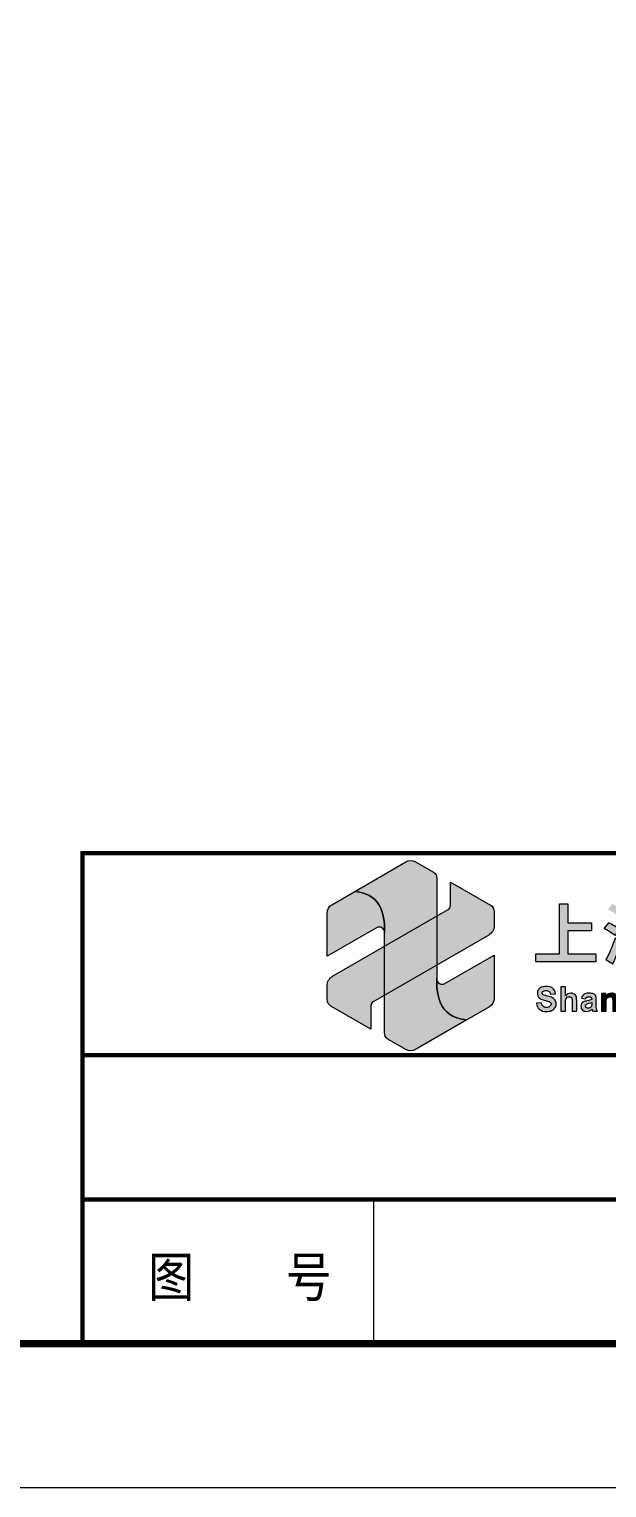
# Model space of a CAD drawing. Extents: x 148 to 221443, y -36682 to 6758.
# Drawn here: x 188160 to 188961, y -12511 to -10488 of the extents above; entities that cross this region are included whole.
import ezdxf
from ezdxf.enums import TextEntityAlignment as Align

# ---------------------------------------------------------------- set-up
doc = ezdxf.new("R2010")
doc.units = 0
doc.header["$LTSCALE"] = 10
doc.header["$MEASUREMENT"] = 0
doc.layers.add('2（细实线）', color=3, linetype='Continuous', lineweight=20)
doc.layers.add('图框层', color=7, linetype='Continuous', lineweight=15)
doc.layers.add('图层 1', color=7, linetype='Continuous')
doc.styles.add('tkhz2', font='')
doc.styles.get('tkhz2').set_extended_font_data('SimSun')

# ---------------------------------------------------------------- blocks, each defined once
blk = doc.blocks.new('block 3')
at = {"layer": '图层 1', "true_color": 0x0f208a}
h = blk.add_hatch(color=166, dxfattribs=at)
edge = h.paths.add_edge_path()
edge.add_spline(control_points=[(73.49, -141.42), (73.49, -141.42), (69.75, -143.58), (69.75, -143.58), (71.9, -143.78), (71.94, -145.62), (71.94, -146.58), (71.94, -146.58), (71.94, -153.86), (71.94, -153.86), (71.94, -154.12), (71.96, -154.23), (72.17, -154.35), (72.17, -154.35), (73.49, -155.11), (73.49, -155.11), (73.71, -155.23), (73.97, -155.23), (74.19, -155.11), (74.19, -155.11), (77.93, -152.94), (77.93, -152.94), (75.78, -152.75), (75.74, -150.91), (75.74, -149.94), (75.74, -149.94), (75.74, -142.66), (75.74, -142.66), (75.74, -142.41), (75.72, -142.29), (75.51, -142.17), (75.51, -142.17), (74.19, -141.42), (74.19, -141.42), (73.97, -141.29), (73.71, -141.29), (73.49, -141.42)], knot_values=[0, 0, 0, 0, 1, 1, 1, 2, 2, 2, 3, 3, 3, 4, 4, 4, 5, 5, 5, 6, 6, 6, 7, 7, 7, 8, 8, 8, 9, 9, 9, 10, 10, 10, 11, 11, 11, 12, 12, 12, 12], degree=3, periodic=0)
at = {"layer": '图层 1', "true_color": 0x4cab26}
h = blk.add_hatch(color=74, dxfattribs=at)
edge = h.paths.add_edge_path()
edge.add_spline(control_points=[(79.94, -146.06), (79.94, -146.06), (79.94, -145.06), (79.94, -145.06), (79.94, -144.85), (79.84, -144.67), (79.66, -144.57), (79.66, -144.57), (76.75, -142.89), (76.75, -142.89), (76.75, -142.89), (76.74, -144.61), (76.74, -144.61), (76.74, -144.73), (76.68, -144.83), (76.58, -144.89), (76.58, -144.89), (68.14, -149.76), (68.14, -149.76), (67.89, -149.91), (67.74, -150.16), (67.74, -150.46), (67.74, -150.46), (67.74, -151.46), (67.74, -151.46), (67.74, -151.67), (67.84, -151.84), (68.02, -151.95), (68.02, -151.95), (70.93, -153.63), (70.93, -153.63), (70.93, -153.63), (70.94, -151.91), (70.94, -151.91), (70.94, -151.79), (71, -151.69), (71.1, -151.63), (71.1, -151.63), (79.54, -146.76), (79.54, -146.76), (79.79, -146.61), (79.94, -146.35), (79.94, -146.06)], knot_values=[0, 0, 0, 0, 1, 1, 1, 2, 2, 2, 3, 3, 3, 4, 4, 4, 5, 5, 5, 6, 6, 6, 7, 7, 7, 8, 8, 8, 9, 9, 9, 10, 10, 10, 11, 11, 11, 12, 12, 12, 13, 13, 13, 14, 14, 14, 14], degree=3, periodic=0)
at = {"layer": '图层 1', "lineweight": 0}
for points, knots in [([(73.49, -141.42), (73.49, -141.42), (69.75, -143.58), (69.75, -143.58), (71.9, -143.78), (71.94, -145.62), (71.94, -146.58), (71.94, -146.58), (71.94, -153.86), (71.94, -153.86), (71.94, -154.12), (71.96, -154.23), (72.17, -154.35), (72.17, -154.35), (73.49, -155.11), (73.49, -155.11), (73.71, -155.23), (73.97, -155.23), (74.19, -155.11), (74.19, -155.11), (77.93, -152.94), (77.93, -152.94), (75.78, -152.75), (75.74, -150.91), (75.74, -149.94), (75.74, -149.94), (75.74, -142.66), (75.74, -142.66), (75.74, -142.41), (75.72, -142.29), (75.51, -142.17), (75.51, -142.17), (74.19, -141.42), (74.19, -141.42), (73.97, -141.29), (73.71, -141.29), (73.49, -141.42)], [0, 0, 0, 0, 1, 1, 1, 2, 2, 2, 3, 3, 3, 4, 4, 4, 5, 5, 5, 6, 6, 6, 7, 7, 7, 8, 8, 8, 9, 9, 9, 10, 10, 10, 11, 11, 11, 12, 12, 12, 12]), ([(79.94, -146.06), (79.94, -146.06), (79.94, -145.06), (79.94, -145.06), (79.94, -144.85), (79.84, -144.67), (79.66, -144.57), (79.66, -144.57), (76.75, -142.89), (76.75, -142.89), (76.75, -142.89), (76.74, -144.61), (76.74, -144.61), (76.74, -144.73), (76.68, -144.83), (76.58, -144.89), (76.58, -144.89), (68.14, -149.76), (68.14, -149.76), (67.89, -149.91), (67.74, -150.16), (67.74, -150.46), (67.74, -150.46), (67.74, -151.46), (67.74, -151.46), (67.74, -151.67), (67.84, -151.84), (68.02, -151.95), (68.02, -151.95), (70.93, -153.63), (70.93, -153.63), (70.93, -153.63), (70.94, -151.91), (70.94, -151.91), (70.94, -151.79), (71, -151.69), (71.1, -151.63), (71.1, -151.63), (79.54, -146.76), (79.54, -146.76), (79.79, -146.61), (79.94, -146.35), (79.94, -146.06)], [0, 0, 0, 0, 1, 1, 1, 2, 2, 2, 3, 3, 3, 4, 4, 4, 5, 5, 5, 6, 6, 6, 7, 7, 7, 8, 8, 8, 9, 9, 9, 10, 10, 10, 11, 11, 11, 12, 12, 12, 13, 13, 13, 14, 14, 14, 14]), ([(69.75, -143.58), (69.75, -143.58), (68.09, -144.54), (68.09, -144.54), (67.87, -144.67), (67.74, -144.89), (67.74, -145.14), (67.74, -145.14), (67.74, -148.31), (67.74, -148.31), (67.74, -148.31), (71.34, -146.23), (71.34, -146.23), (71.61, -146.08), (71.94, -146.27), (71.94, -146.58), (71.94, -145.62), (71.9, -143.78), (69.75, -143.58)], [0, 0, 0, 0, 1, 1, 1, 2, 2, 2, 3, 3, 3, 4, 4, 4, 5, 5, 5, 6, 6, 6, 6]), ([(77.93, -152.94), (77.93, -152.94), (79.59, -151.99), (79.59, -151.99), (79.81, -151.86), (79.94, -151.64), (79.94, -151.38), (79.94, -151.38), (79.94, -148.22), (79.94, -148.22), (79.94, -148.22), (76.34, -150.29), (76.34, -150.29), (76.07, -150.45), (75.74, -150.25), (75.74, -149.94), (75.74, -150.91), (75.78, -152.75), (77.93, -152.94)], [0, 0, 0, 0, 1, 1, 1, 2, 2, 2, 3, 3, 3, 4, 4, 4, 5, 5, 5, 6, 6, 6, 6])]:
    blk.add_open_spline(points, degree=3, knots=knots, dxfattribs=at)
blk = doc.blocks.new('block 5')
at = {"layer": '图层 1', "true_color": 0x0f208a}
h = blk.add_hatch(color=166, dxfattribs=at)
h.dxf.hatch_style = 2
h.paths.add_polyline_path([(87.35, -148.12), (87.35, -148.71), (82.97, -148.71), (82.97, -148.12), (84.7, -148.12), (84.7, -144.47), (85.32, -144.47), (85.32, -145.86), (87.04, -145.86), (87.04, -146.45), (85.32, -146.45), (85.32, -148.12)])
h = blk.add_hatch(color=166, dxfattribs=at)
h.dxf.hatch_style = 2
edge = h.paths.add_edge_path()
edge.add_spline(control_points=[(88.76, -146.79), (88.59, -146.62), (88.24, -146.4), (87.97, -146.26), (87.97, -146.26), (88.28, -145.86), (88.28, -145.86), (88.55, -145.98), (88.91, -146.2), (89.09, -146.35), (89.09, -146.35), (88.76, -146.79), (88.76, -146.79)], knot_values=[0, 0, 0, 0, 1, 1, 1, 2, 2, 2, 3, 3, 3, 4, 4, 4, 4], degree=3, periodic=0)
edge = h.paths.add_edge_path()
edge.add_spline(control_points=[(88.1, -148.55), (88.3, -148.18), (88.56, -147.56), (88.77, -146.99), (88.77, -146.99), (89.21, -147.31), (89.21, -147.31), (89.03, -147.83), (88.81, -148.39), (88.6, -148.87), (88.6, -148.87), (88.1, -148.55), (88.1, -148.55)], knot_values=[0, 0, 0, 0, 1, 1, 1, 2, 2, 2, 3, 3, 3, 4, 4, 4, 4], degree=3, periodic=0)
edge = h.paths.add_edge_path()
edge.add_spline(control_points=[(89.08, -145.43), (88.9, -145.26), (88.52, -145.03), (88.24, -144.88), (88.24, -144.88), (88.56, -144.49), (88.56, -144.49), (88.84, -144.62), (89.23, -144.84), (89.42, -144.99), (89.42, -144.99), (89.08, -145.43), (89.08, -145.43)], knot_values=[0, 0, 0, 0, 1, 1, 1, 2, 2, 2, 3, 3, 3, 4, 4, 4, 4], degree=3, periodic=0)
edge = h.paths.add_edge_path()
edge.add_spline(control_points=[(92.12, -147.21), (92.1, -147.41), (92.09, -147.58), (92.07, -147.73), (92.07, -147.73), (92.37, -147.73), (92.37, -147.73), (92.37, -147.73), (92.37, -148.22), (92.37, -148.22), (92.37, -148.22), (92.01, -148.22), (92.01, -148.22), (91.97, -148.45), (91.92, -148.58), (91.87, -148.67), (91.75, -148.82), (91.63, -148.86), (91.47, -148.88), (91.33, -148.91), (91.09, -148.91), (90.87, -148.89), (90.86, -148.76), (90.8, -148.56), (90.72, -148.42), (90.93, -148.44), (91.12, -148.44), (91.22, -148.44), (91.3, -148.44), (91.34, -148.43), (91.39, -148.37), (91.41, -148.34), (91.44, -148.29), (91.46, -148.22), (91.46, -148.22), (89.45, -148.22), (89.45, -148.22), (89.51, -147.94), (89.57, -147.59), (89.62, -147.21), (89.62, -147.21), (89.19, -147.21), (89.19, -147.21), (89.19, -147.21), (89.19, -146.69), (89.19, -146.69), (89.19, -146.69), (89.69, -146.69), (89.69, -146.69), (89.72, -146.43), (89.75, -146.16), (89.77, -145.92), (89.72, -146), (89.65, -146.09), (89.6, -146.16), (89.48, -146.08), (89.24, -145.92), (89.1, -145.85), (89.43, -145.5), (89.71, -144.95), (89.88, -144.41), (89.88, -144.41), (90.43, -144.55), (90.43, -144.55), (90.4, -144.67), (90.35, -144.79), (90.3, -144.9), (90.3, -144.9), (92.36, -144.9), (92.36, -144.9), (92.36, -144.9), (92.36, -145.42), (92.36, -145.42), (92.36, -145.42), (90.07, -145.42), (90.07, -145.42), (90.01, -145.53), (89.95, -145.64), (89.89, -145.74), (89.89, -145.74), (92.19, -145.74), (92.19, -145.74), (92.19, -145.74), (92.19, -145.91), (92.18, -145.98), (92.17, -146.24), (92.16, -146.47), (92.15, -146.69), (92.15, -146.69), (92.49, -146.69), (92.49, -146.69), (92.49, -146.69), (92.49, -147.21), (92.49, -147.21), (92.49, -147.21), (92.12, -147.21), (92.12, -147.21)], knot_values=[0, 0, 0, 0, 1, 1, 1, 2, 2, 2, 3, 3, 3, 4, 4, 4, 5, 5, 5, 6, 6, 6, 7, 7, 7, 8, 8, 8, 9, 9, 9, 10, 10, 10, 11, 11, 11, 12, 12, 12, 13, 13, 13, 14, 14, 14, 15, 15, 15, 16, 16, 16, 17, 17, 17, 18, 18, 18, 19, 19, 19, 20, 20, 20, 21, 21, 21, 22, 22, 22, 23, 23, 23, 24, 24, 24, 25, 25, 25, 26, 26, 26, 27, 27, 27, 28, 28, 28, 29, 29, 29, 30, 30, 30, 31, 31, 31, 32, 32, 32, 32], degree=3, periodic=0)
edge = h.paths.add_edge_path()
edge.add_spline(control_points=[(90.15, -147.21), (90.13, -147.39), (90.1, -147.56), (90.08, -147.73), (90.08, -147.73), (90.81, -147.73), (90.81, -147.73), (90.7, -147.59), (90.53, -147.44), (90.39, -147.33), (90.39, -147.33), (90.58, -147.21), (90.58, -147.21), (90.58, -147.21), (90.15, -147.21), (90.15, -147.21)], knot_values=[0, 0, 0, 0, 1, 1, 1, 2, 2, 2, 3, 3, 3, 4, 4, 4, 5, 5, 5, 5], degree=3, periodic=0)
edge = h.paths.add_edge_path()
edge.add_spline(control_points=[(90.28, -146.23), (90.26, -146.38), (90.24, -146.53), (90.22, -146.69), (90.22, -146.69), (90.88, -146.69), (90.88, -146.69), (90.78, -146.57), (90.64, -146.44), (90.52, -146.33), (90.52, -146.33), (90.69, -146.23), (90.69, -146.23), (90.69, -146.23), (90.28, -146.23), (90.28, -146.23)], knot_values=[0, 0, 0, 0, 1, 1, 1, 2, 2, 2, 3, 3, 3, 4, 4, 4, 5, 5, 5, 5], degree=3, periodic=0)
edge = h.paths.add_edge_path()
edge.add_spline(control_points=[(91.54, -147.73), (91.56, -147.58), (91.57, -147.42), (91.59, -147.21), (91.59, -147.21), (90.81, -147.21), (90.81, -147.21), (90.97, -147.34), (91.14, -147.5), (91.24, -147.62), (91.24, -147.62), (91.08, -147.73), (91.08, -147.73), (91.08, -147.73), (91.54, -147.73), (91.54, -147.73)], knot_values=[0, 0, 0, 0, 1, 1, 1, 2, 2, 2, 3, 3, 3, 4, 4, 4, 5, 5, 5, 5], degree=3, periodic=0)
edge = h.paths.add_edge_path()
edge.add_spline(control_points=[(90.92, -146.23), (91.06, -146.35), (91.21, -146.49), (91.29, -146.6), (91.29, -146.6), (91.15, -146.69), (91.15, -146.69), (91.15, -146.69), (91.62, -146.69), (91.62, -146.69), (91.62, -146.54), (91.63, -146.39), (91.64, -146.23), (91.64, -146.23), (90.92, -146.23), (90.92, -146.23)], knot_values=[0, 0, 0, 0, 1, 1, 1, 2, 2, 2, 3, 3, 3, 4, 4, 4, 5, 5, 5, 5], degree=3, periodic=0)
at = {"layer": '图层 1', "lineweight": 0}
blk.add_lwpolyline([(87.35, -148.12), (87.35, -148.71), (82.97, -148.71), (82.97, -148.12), (84.7, -148.12), (84.7, -144.47), (85.32, -144.47), (85.32, -145.86), (87.04, -145.86), (87.04, -146.45), (85.32, -146.45), (85.32, -148.12), (87.35, -148.12)], dxfattribs=at)
for points in [[(88.76, -146.79), (88.59, -146.62), (88.24, -146.4), (87.97, -146.26), (87.97, -146.26), (88.28, -145.86), (88.28, -145.86), (88.55, -145.98), (88.91, -146.2), (89.09, -146.35), (89.09, -146.35), (88.76, -146.79), (88.76, -146.79)], [(88.1, -148.55), (88.3, -148.18), (88.56, -147.56), (88.77, -146.99), (88.77, -146.99), (89.21, -147.31), (89.21, -147.31), (89.03, -147.83), (88.81, -148.39), (88.6, -148.87), (88.6, -148.87), (88.1, -148.55), (88.1, -148.55)]]:
    blk.add_open_spline(points, degree=3, knots=[0, 0, 0, 0, 1, 1, 1, 2, 2, 2, 3, 3, 3, 4, 4, 4, 4], dxfattribs=at)
blk = doc.blocks.new('block 6')
at = {"layer": '图层 1', "true_color": 0x0f208a}
h = blk.add_hatch(color=166, dxfattribs=at)
h.dxf.hatch_style = 2
edge = h.paths.add_edge_path()
edge.add_spline(control_points=[(83.02, -151.73), (83.02, -151.73), (83.37, -151.7), (83.37, -151.7), (83.39, -151.82), (83.43, -151.9), (83.5, -151.95), (83.56, -152.01), (83.65, -152.04), (83.75, -152.04), (83.87, -152.04), (83.95, -152.01), (84.01, -151.96), (84.07, -151.92), (84.1, -151.86), (84.1, -151.79), (84.1, -151.75), (84.09, -151.72), (84.06, -151.69), (84.04, -151.66), (84, -151.63), (83.94, -151.61), (83.89, -151.6), (83.8, -151.57), (83.65, -151.53), (83.46, -151.49), (83.33, -151.43), (83.25, -151.36), (83.14, -151.26), (83.09, -151.14), (83.09, -151), (83.09, -150.91), (83.11, -150.83), (83.16, -150.75), (83.21, -150.67), (83.29, -150.62), (83.38, -150.57), (83.48, -150.53), (83.59, -150.51), (83.73, -150.51), (83.95, -150.51), (84.12, -150.56), (84.23, -150.66), (84.34, -150.76), (84.4, -150.88), (84.41, -151.05), (84.41, -151.05), (84.05, -151.06), (84.05, -151.06), (84.03, -150.97), (84, -150.91), (83.95, -150.87), (83.9, -150.83), (83.83, -150.81), (83.73, -150.81), (83.62, -150.81), (83.54, -150.83), (83.48, -150.87), (83.45, -150.9), (83.43, -150.94), (83.43, -150.98), (83.43, -151.02), (83.44, -151.06), (83.48, -151.09), (83.52, -151.13), (83.63, -151.16), (83.81, -151.21), (83.98, -151.25), (84.11, -151.29), (84.19, -151.33), (84.27, -151.38), (84.34, -151.44), (84.39, -151.51), (84.43, -151.59), (84.46, -151.68), (84.46, -151.79), (84.46, -151.89), (84.43, -151.99), (84.37, -152.08), (84.32, -152.16), (84.24, -152.23), (84.13, -152.27), (84.03, -152.32), (83.9, -152.34), (83.75, -152.34), (83.53, -152.34), (83.36, -152.29), (83.24, -152.18), (83.12, -152.08), (83.05, -151.93), (83.02, -151.73)], knot_values=[0, 0, 0, 0, 1, 1, 1, 2, 2, 2, 3, 3, 3, 4, 4, 4, 5, 5, 5, 6, 6, 6, 7, 7, 7, 8, 8, 8, 9, 9, 9, 10, 10, 10, 11, 11, 11, 12, 12, 12, 13, 13, 13, 14, 14, 14, 15, 15, 15, 16, 16, 16, 17, 17, 17, 18, 18, 18, 19, 19, 19, 20, 20, 20, 21, 21, 21, 22, 22, 22, 23, 23, 23, 24, 24, 24, 25, 25, 25, 26, 26, 26, 27, 27, 27, 28, 28, 28, 29, 29, 29, 30, 30, 30, 30], degree=3, periodic=0)
h = blk.add_hatch(color=166, dxfattribs=at)
h.dxf.hatch_style = 2
edge = h.paths.add_edge_path()
edge.add_spline(control_points=[(85.14, -150.54), (85.14, -150.54), (85.14, -151.19), (85.14, -151.19), (85.25, -151.06), (85.38, -151), (85.53, -151), (85.61, -151), (85.68, -151.01), (85.74, -151.04), (85.8, -151.07), (85.85, -151.11), (85.88, -151.15), (85.91, -151.2), (85.93, -151.25), (85.95, -151.3), (85.96, -151.36), (85.96, -151.44), (85.96, -151.56), (85.96, -151.56), (85.96, -152.31), (85.96, -152.31), (85.96, -152.31), (85.63, -152.31), (85.63, -152.31), (85.63, -152.31), (85.63, -151.63), (85.63, -151.63), (85.63, -151.5), (85.62, -151.41), (85.61, -151.38), (85.59, -151.34), (85.57, -151.31), (85.54, -151.29), (85.51, -151.27), (85.47, -151.26), (85.42, -151.26), (85.36, -151.26), (85.31, -151.27), (85.27, -151.3), (85.22, -151.33), (85.19, -151.37), (85.17, -151.42), (85.15, -151.48), (85.14, -151.56), (85.14, -151.67), (85.14, -151.67), (85.14, -152.31), (85.14, -152.31), (85.14, -152.31), (84.8, -152.31), (84.8, -152.31), (84.8, -152.31), (84.8, -150.54), (84.8, -150.54), (84.8, -150.54), (85.14, -150.54), (85.14, -150.54)], knot_values=[0, 0, 0, 0, 1, 1, 1, 2, 2, 2, 3, 3, 3, 4, 4, 4, 5, 5, 5, 6, 6, 6, 7, 7, 7, 8, 8, 8, 9, 9, 9, 10, 10, 10, 11, 11, 11, 12, 12, 12, 13, 13, 13, 14, 14, 14, 15, 15, 15, 16, 16, 16, 17, 17, 17, 18, 18, 18, 19, 19, 19, 19], degree=3, periodic=0)
h = blk.add_hatch(color=166, dxfattribs=at)
h.dxf.hatch_style = 2
edge = h.paths.add_edge_path()
edge.add_spline(control_points=[(86.61, -151.42), (86.61, -151.42), (86.3, -151.36), (86.3, -151.36), (86.34, -151.24), (86.4, -151.15), (86.48, -151.09), (86.56, -151.03), (86.69, -151), (86.85, -151), (87.01, -151), (87.12, -151.02), (87.19, -151.05), (87.27, -151.09), (87.32, -151.13), (87.35, -151.19), (87.38, -151.24), (87.39, -151.35), (87.39, -151.49), (87.39, -151.49), (87.39, -151.89), (87.39, -151.89), (87.39, -152), (87.39, -152.08), (87.41, -152.13), (87.42, -152.19), (87.44, -152.24), (87.47, -152.31), (87.47, -152.31), (87.13, -152.31), (87.13, -152.31), (87.12, -152.28), (87.11, -152.25), (87.1, -152.21), (87.09, -152.19), (87.09, -152.17), (87.09, -152.17), (87.03, -152.22), (86.97, -152.26), (86.9, -152.29), (86.84, -152.32), (86.77, -152.33), (86.69, -152.33), (86.56, -152.33), (86.46, -152.3), (86.38, -152.23), (86.3, -152.16), (86.27, -152.07), (86.27, -151.96), (86.27, -151.88), (86.28, -151.82), (86.32, -151.76), (86.35, -151.71), (86.4, -151.66), (86.46, -151.63), (86.53, -151.6), (86.62, -151.58), (86.73, -151.56), (86.89, -151.53), (87, -151.5), (87.06, -151.47), (87.06, -151.47), (87.06, -151.44), (87.06, -151.44), (87.06, -151.37), (87.04, -151.33), (87.01, -151.3), (86.98, -151.27), (86.92, -151.26), (86.83, -151.26), (86.77, -151.26), (86.72, -151.27), (86.69, -151.29), (86.66, -151.32), (86.63, -151.36), (86.61, -151.42)], knot_values=[0, 0, 0, 0, 1, 1, 1, 2, 2, 2, 3, 3, 3, 4, 4, 4, 5, 5, 5, 6, 6, 6, 7, 7, 7, 8, 8, 8, 9, 9, 9, 10, 10, 10, 11, 11, 11, 12, 12, 12, 13, 13, 13, 14, 14, 14, 15, 15, 15, 16, 16, 16, 17, 17, 17, 18, 18, 18, 19, 19, 19, 20, 20, 20, 21, 21, 21, 22, 22, 22, 23, 23, 23, 24, 24, 24, 25, 25, 25, 25], degree=3, periodic=0)
edge = h.paths.add_edge_path()
edge.add_spline(control_points=[(87.06, -151.69), (87.02, -151.71), (86.95, -151.72), (86.85, -151.74), (86.76, -151.76), (86.7, -151.78), (86.67, -151.8), (86.63, -151.83), (86.6, -151.87), (86.6, -151.92), (86.6, -151.97), (86.62, -152.01), (86.66, -152.05), (86.69, -152.08), (86.74, -152.1), (86.79, -152.1), (86.85, -152.1), (86.91, -152.08), (86.97, -152.04), (87.01, -152.01), (87.03, -151.97), (87.05, -151.92), (87.06, -151.9), (87.06, -151.84), (87.06, -151.76), (87.06, -151.76), (87.06, -151.69), (87.06, -151.69)], knot_values=[0, 0, 0, 0, 1, 1, 1, 2, 2, 2, 3, 3, 3, 4, 4, 4, 5, 5, 5, 6, 6, 6, 7, 7, 7, 8, 8, 8, 9, 9, 9, 9], degree=3, periodic=0)
h = blk.add_hatch(color=166, dxfattribs=at)
h.dxf.hatch_style = 2
edge = h.paths.add_edge_path()
edge.add_spline(control_points=[(88.94, -152.31), (88.94, -152.31), (88.6, -152.31), (88.6, -152.31), (88.6, -152.31), (88.6, -151.65), (88.6, -151.65), (88.6, -151.52), (88.59, -151.43), (88.58, -151.39), (88.56, -151.35), (88.54, -151.31), (88.51, -151.29), (88.47, -151.27), (88.44, -151.26), (88.39, -151.26), (88.33, -151.26), (88.28, -151.27), (88.23, -151.31), (88.19, -151.34), (88.15, -151.38), (88.14, -151.43), (88.12, -151.49), (88.11, -151.58), (88.11, -151.73), (88.11, -151.73), (88.11, -152.31), (88.11, -152.31), (88.11, -152.31), (87.77, -152.31), (87.77, -152.31), (87.77, -152.31), (87.77, -151.03), (87.77, -151.03), (87.77, -151.03), (88.09, -151.03), (88.09, -151.03), (88.09, -151.03), (88.09, -151.22), (88.09, -151.22), (88.2, -151.07), (88.34, -151), (88.51, -151), (88.58, -151), (88.65, -151.01), (88.71, -151.04), (88.77, -151.07), (88.82, -151.1), (88.85, -151.14), (88.88, -151.18), (88.91, -151.23), (88.92, -151.28), (88.93, -151.34), (88.94, -151.41), (88.94, -151.51), (88.94, -151.51), (88.94, -152.31), (88.94, -152.31)], knot_values=[0, 0, 0, 0, 1, 1, 1, 2, 2, 2, 3, 3, 3, 4, 4, 4, 5, 5, 5, 6, 6, 6, 7, 7, 7, 8, 8, 8, 9, 9, 9, 10, 10, 10, 11, 11, 11, 12, 12, 12, 13, 13, 13, 14, 14, 14, 15, 15, 15, 16, 16, 16, 17, 17, 17, 18, 18, 18, 19, 19, 19, 19], degree=3, periodic=0)
at = {"layer": '图层 1', "lineweight": 0}
for points, knots in [([(83.02, -151.73), (83.02, -151.73), (83.37, -151.7), (83.37, -151.7), (83.39, -151.82), (83.43, -151.9), (83.5, -151.95), (83.56, -152.01), (83.65, -152.04), (83.75, -152.04), (83.87, -152.04), (83.95, -152.01), (84.01, -151.96), (84.07, -151.92), (84.1, -151.86), (84.1, -151.79), (84.1, -151.75), (84.09, -151.72), (84.06, -151.69), (84.04, -151.66), (84, -151.63), (83.94, -151.61), (83.89, -151.6), (83.8, -151.57), (83.65, -151.53), (83.46, -151.49), (83.33, -151.43), (83.25, -151.36), (83.14, -151.26), (83.09, -151.14), (83.09, -151), (83.09, -150.91), (83.11, -150.83), (83.16, -150.75), (83.21, -150.67), (83.29, -150.62), (83.38, -150.57), (83.48, -150.53), (83.59, -150.51), (83.73, -150.51), (83.95, -150.51), (84.12, -150.56), (84.23, -150.66), (84.34, -150.76), (84.4, -150.88), (84.41, -151.05), (84.41, -151.05), (84.05, -151.06), (84.05, -151.06), (84.03, -150.97), (84, -150.91), (83.95, -150.87), (83.9, -150.83), (83.83, -150.81), (83.73, -150.81), (83.62, -150.81), (83.54, -150.83), (83.48, -150.87), (83.45, -150.9), (83.43, -150.94), (83.43, -150.98), (83.43, -151.02), (83.44, -151.06), (83.48, -151.09), (83.52, -151.13), (83.63, -151.16), (83.81, -151.21), (83.98, -151.25), (84.11, -151.29), (84.19, -151.33), (84.27, -151.38), (84.34, -151.44), (84.39, -151.51), (84.43, -151.59), (84.46, -151.68), (84.46, -151.79), (84.46, -151.89), (84.43, -151.99), (84.37, -152.08), (84.32, -152.16), (84.24, -152.23), (84.13, -152.27), (84.03, -152.32), (83.9, -152.34), (83.75, -152.34), (83.53, -152.34), (83.36, -152.29), (83.24, -152.18), (83.12, -152.08), (83.05, -151.93), (83.02, -151.73)], [0, 0, 0, 0, 1, 1, 1, 2, 2, 2, 3, 3, 3, 4, 4, 4, 5, 5, 5, 6, 6, 6, 7, 7, 7, 8, 8, 8, 9, 9, 9, 10, 10, 10, 11, 11, 11, 12, 12, 12, 13, 13, 13, 14, 14, 14, 15, 15, 15, 16, 16, 16, 17, 17, 17, 18, 18, 18, 19, 19, 19, 20, 20, 20, 21, 21, 21, 22, 22, 22, 23, 23, 23, 24, 24, 24, 25, 25, 25, 26, 26, 26, 27, 27, 27, 28, 28, 28, 29, 29, 29, 30, 30, 30, 30]), ([(85.14, -150.54), (85.14, -150.54), (85.14, -151.19), (85.14, -151.19), (85.25, -151.06), (85.38, -151), (85.53, -151), (85.61, -151), (85.68, -151.01), (85.74, -151.04), (85.8, -151.07), (85.85, -151.11), (85.88, -151.15), (85.91, -151.2), (85.93, -151.25), (85.95, -151.3), (85.96, -151.36), (85.96, -151.44), (85.96, -151.56), (85.96, -151.56), (85.96, -152.31), (85.96, -152.31), (85.96, -152.31), (85.63, -152.31), (85.63, -152.31), (85.63, -152.31), (85.63, -151.63), (85.63, -151.63), (85.63, -151.5), (85.62, -151.41), (85.61, -151.38), (85.59, -151.34), (85.57, -151.31), (85.54, -151.29), (85.51, -151.27), (85.47, -151.26), (85.42, -151.26), (85.36, -151.26), (85.31, -151.27), (85.27, -151.3), (85.22, -151.33), (85.19, -151.37), (85.17, -151.42), (85.15, -151.48), (85.14, -151.56), (85.14, -151.67), (85.14, -151.67), (85.14, -152.31), (85.14, -152.31), (85.14, -152.31), (84.8, -152.31), (84.8, -152.31), (84.8, -152.31), (84.8, -150.54), (84.8, -150.54), (84.8, -150.54), (85.14, -150.54), (85.14, -150.54)], [0, 0, 0, 0, 1, 1, 1, 2, 2, 2, 3, 3, 3, 4, 4, 4, 5, 5, 5, 6, 6, 6, 7, 7, 7, 8, 8, 8, 9, 9, 9, 10, 10, 10, 11, 11, 11, 12, 12, 12, 13, 13, 13, 14, 14, 14, 15, 15, 15, 16, 16, 16, 17, 17, 17, 18, 18, 18, 19, 19, 19, 19]), ([(86.61, -151.42), (86.61, -151.42), (86.3, -151.36), (86.3, -151.36), (86.34, -151.24), (86.4, -151.15), (86.48, -151.09), (86.56, -151.03), (86.69, -151), (86.85, -151), (87.01, -151), (87.12, -151.02), (87.19, -151.05), (87.27, -151.09), (87.32, -151.13), (87.35, -151.19), (87.38, -151.24), (87.39, -151.35), (87.39, -151.49), (87.39, -151.49), (87.39, -151.89), (87.39, -151.89), (87.39, -152), (87.39, -152.08), (87.41, -152.13), (87.42, -152.19), (87.44, -152.24), (87.47, -152.31), (87.47, -152.31), (87.13, -152.31), (87.13, -152.31), (87.12, -152.28), (87.11, -152.25), (87.1, -152.21), (87.09, -152.19), (87.09, -152.17), (87.09, -152.17), (87.03, -152.22), (86.97, -152.26), (86.9, -152.29), (86.84, -152.32), (86.77, -152.33), (86.69, -152.33), (86.56, -152.33), (86.46, -152.3), (86.38, -152.23), (86.3, -152.16), (86.27, -152.07), (86.27, -151.96), (86.27, -151.88), (86.28, -151.82), (86.32, -151.76), (86.35, -151.71), (86.4, -151.66), (86.46, -151.63), (86.53, -151.6), (86.62, -151.58), (86.73, -151.56), (86.89, -151.53), (87, -151.5), (87.06, -151.47), (87.06, -151.47), (87.06, -151.44), (87.06, -151.44), (87.06, -151.37), (87.04, -151.33), (87.01, -151.3), (86.98, -151.27), (86.92, -151.26), (86.83, -151.26), (86.77, -151.26), (86.72, -151.27), (86.69, -151.29), (86.66, -151.32), (86.63, -151.36), (86.61, -151.42)], [0, 0, 0, 0, 1, 1, 1, 2, 2, 2, 3, 3, 3, 4, 4, 4, 5, 5, 5, 6, 6, 6, 7, 7, 7, 8, 8, 8, 9, 9, 9, 10, 10, 10, 11, 11, 11, 12, 12, 12, 13, 13, 13, 14, 14, 14, 15, 15, 15, 16, 16, 16, 17, 17, 17, 18, 18, 18, 19, 19, 19, 20, 20, 20, 21, 21, 21, 22, 22, 22, 23, 23, 23, 24, 24, 24, 25, 25, 25, 25]), ([(88.94, -152.31), (88.94, -152.31), (88.6, -152.31), (88.6, -152.31), (88.6, -152.31), (88.6, -151.65), (88.6, -151.65), (88.6, -151.52), (88.59, -151.43), (88.58, -151.39), (88.56, -151.35), (88.54, -151.31), (88.51, -151.29), (88.47, -151.27), (88.44, -151.26), (88.39, -151.26), (88.33, -151.26), (88.28, -151.27), (88.23, -151.31), (88.19, -151.34), (88.15, -151.38), (88.14, -151.43), (88.12, -151.49), (88.11, -151.58), (88.11, -151.73), (88.11, -151.73), (88.11, -152.31), (88.11, -152.31), (88.11, -152.31), (87.77, -152.31), (87.77, -152.31), (87.77, -152.31), (87.77, -151.03), (87.77, -151.03), (87.77, -151.03), (88.09, -151.03), (88.09, -151.03), (88.09, -151.03), (88.09, -151.22), (88.09, -151.22), (88.2, -151.07), (88.34, -151), (88.51, -151), (88.58, -151), (88.65, -151.01), (88.71, -151.04), (88.77, -151.07), (88.82, -151.1), (88.85, -151.14), (88.88, -151.18), (88.91, -151.23), (88.92, -151.28), (88.93, -151.34), (88.94, -151.41), (88.94, -151.51), (88.94, -151.51), (88.94, -152.31), (88.94, -152.31)], [0, 0, 0, 0, 1, 1, 1, 2, 2, 2, 3, 3, 3, 4, 4, 4, 5, 5, 5, 6, 6, 6, 7, 7, 7, 8, 8, 8, 9, 9, 9, 10, 10, 10, 11, 11, 11, 12, 12, 12, 13, 13, 13, 14, 14, 14, 15, 15, 15, 16, 16, 16, 17, 17, 17, 18, 18, 18, 19, 19, 19, 19]), ([(87.06, -151.69), (87.02, -151.71), (86.95, -151.72), (86.85, -151.74), (86.76, -151.76), (86.7, -151.78), (86.67, -151.8), (86.63, -151.83), (86.6, -151.87), (86.6, -151.92), (86.6, -151.97), (86.62, -152.01), (86.66, -152.05), (86.69, -152.08), (86.74, -152.1), (86.79, -152.1), (86.85, -152.1), (86.91, -152.08), (86.97, -152.04), (87.01, -152.01), (87.03, -151.97), (87.05, -151.92), (87.06, -151.9), (87.06, -151.84), (87.06, -151.76), (87.06, -151.76), (87.06, -151.69), (87.06, -151.69)], [0, 0, 0, 0, 1, 1, 1, 2, 2, 2, 3, 3, 3, 4, 4, 4, 5, 5, 5, 6, 6, 6, 7, 7, 7, 8, 8, 8, 9, 9, 9, 9])]:
    blk.add_open_spline(points, degree=3, knots=knots, dxfattribs=at)
blk = doc.blocks.new('block 4')
at = {"layer": '图层 1'}
for name in ['block 5', 'block 6']:
    blk.add_blockref(name, (0, 0), dxfattribs=at)
blk = doc.blocks.new('block 2')
at = {"layer": '图层 1'}
for name in ['block 3', 'block 4']:
    blk.add_blockref(name, (0, 0), dxfattribs=at)
blk = doc.blocks.new('a2')
at = {"layer": '图框层', "ltscale": 10}
blk.add_lwpolyline([(15311.09, 10126.74), (15905.09, 10126.74), (15905.09, 9706.74), (15311.09, 9706.74)], close=True, dxfattribs=at)
at = {"layer": '图框层', "ltscale": 10, "const_width": 0.5}
blk.add_lwpolyline([(15336.09, 10116.74), (15895.09, 10116.74), (15895.09, 9716.74), (15336.09, 9716.74)], close=True, dxfattribs=at)

msp = doc.modelspace()

# ---------------------------------------------------------------- hatches: boundary and pattern name
at = {"layer": '图框层'}
h = msp.add_hatch(color=256, dxfattribs=at)
h.dxf.hatch_style = 1
h.set_gradient(color1=(1, 64, 152), color2=(0, 162, 234))
edge = h.paths.add_edge_path()
edge.add_spline(control_points=[(188650.4512, -11716.0974), (188650.0668, -11714.5934), (188649.6217, -11713.0945), (188649.1064, -11711.6123)], knot_values=[1.562497188, 1.562497188, 1.562497188, 1.562497188, 1.624993793, 1.624993793, 1.624993793, 1.624993793], degree=3, periodic=0)
edge.add_spline(control_points=[(188649.1064, -11711.6123), (188648.591, -11710.1302), (188648.0054, -11708.6648), (188647.34, -11707.2278)], knot_values=[1.499999866, 1.499999866, 1.499999866, 1.499999866, 1.562497188, 1.562497188, 1.562497188, 1.562497188], degree=3, periodic=0)
edge.add_spline(control_points=[(188647.34, -11707.2278), (188647.0072, -11706.5092), (188646.6545, -11705.7978), (188646.2806, -11705.0949)], knot_values=[1.468747656, 1.468747656, 1.468747656, 1.468747656, 1.499999866, 1.499999866, 1.499999866, 1.499999866], degree=3, periodic=0)
edge.add_spline(control_points=[(188646.2806, -11705.0949), (188645.9068, -11704.392), (188645.5118, -11703.6977), (188645.0944, -11703.0134)], knot_values=[1.437495658, 1.437495658, 1.437495658, 1.437495658, 1.468747656, 1.468747656, 1.468747656, 1.468747656], degree=3, periodic=0)
edge.add_spline(control_points=[(188645.0944, -11703.0134), (188644.6771, -11702.3292), (188644.2374, -11701.655), (188643.7743, -11700.9923)], knot_values=[5.562504337, 5.562504337, 5.562504337, 5.562504337, 5.593752031, 5.593752031, 5.593752031, 5.593752031], degree=3, periodic=0)
edge.add_spline(control_points=[(188645.0944, -11703.0134), (188644.6771, -11702.3292), (188644.2374, -11701.655), (188643.7743, -11700.9923)], knot_values=[1.406247969, 1.406247969, 1.406247969, 1.406247969, 1.437495658, 1.437495658, 1.437495658, 1.437495658], degree=3, periodic=0)
edge.add_spline(control_points=[(188643.7743, -11700.9923), (188642.8478, -11699.6668), (188641.8273, -11698.3872), (188640.703, -11697.1652)], knot_values=[1.343748281, 1.343748281, 1.343748281, 1.343748281, 1.406247969, 1.406247969, 1.406247969, 1.406247969], degree=3, periodic=0)
edge.add_spline(control_points=[(188640.703, -11697.1652), (188640.1408, -11696.5542), (188639.5527, -11695.9576), (188638.9375, -11695.3768)], knot_values=[1.312497028, 1.312497028, 1.312497028, 1.312497028, 1.343748281, 1.343748281, 1.343748281, 1.343748281], degree=3, periodic=0)
edge.add_spline(control_points=[(188638.9375, -11695.3768), (188638.3223, -11694.7961), (188637.68, -11694.2313), (188637.0094, -11693.6837)], knot_values=[1.281248594, 1.281248594, 1.281248594, 1.281248594, 1.312497028, 1.312497028, 1.312497028, 1.312497028], degree=3, periodic=0)
edge.add_spline(control_points=[(188637.0094, -11693.6837), (188636.3387, -11693.1361), (188635.6397, -11692.6058), (188634.9112, -11692.0943)], knot_values=[1.249997547, 1.249997547, 1.249997547, 1.249997547, 1.281248594, 1.281248594, 1.281248594, 1.281248594], degree=3, periodic=0)
edge.add_spline(control_points=[(188634.9112, -11692.0943), (188634.1828, -11691.5829), (188633.4248, -11691.0902), (188632.6362, -11690.6177)], knot_values=[1.218748907, 1.218748907, 1.218748907, 1.218748907, 1.249997547, 1.249997547, 1.249997547, 1.249997547], degree=3, periodic=0)
edge.add_spline(control_points=[(188632.6362, -11690.6177), (188631.8475, -11690.1452), (188631.0281, -11689.6929), (188630.1767, -11689.2624)], knot_values=[1.187498142, 1.187498142, 1.187498142, 1.187498142, 1.218748907, 1.218748907, 1.218748907, 1.218748907], degree=3, periodic=0)
edge.add_spline(control_points=[(188630.1767, -11689.2624), (188629.3255, -11688.8318), (188628.4423, -11688.4229), (188627.526, -11688.0372)], knot_values=[1.156249219, 1.156249219, 1.156249219, 1.156249219, 1.187498142, 1.187498142, 1.187498142, 1.187498142], degree=3, periodic=0)
edge.add_spline(control_points=[(188627.526, -11688.0372), (188626.6097, -11687.6515), (188625.6603, -11687.2889), (188624.6766, -11686.9509)], knot_values=[1.124998834, 1.124998834, 1.124998834, 1.124998834, 1.156249219, 1.156249219, 1.156249219, 1.156249219], degree=3, periodic=0)
edge.add_spline(control_points=[(188624.6766, -11686.9509), (188623.693, -11686.6129), (188622.675, -11686.2995), (188621.6216, -11686.0122)], knot_values=[1.093749533, 1.093749533, 1.093749533, 1.093749533, 1.124998834, 1.124998834, 1.124998834, 1.124998834], degree=3, periodic=0)
edge.add_spline(control_points=[(188621.6216, -11686.0122), (188620.5681, -11685.7249), (188619.4792, -11685.4637), (188618.3535, -11685.2299)], knot_values=[1.062499378, 1.062499378, 1.062499378, 1.062499378, 1.093749533, 1.093749533, 1.093749533, 1.093749533], degree=3, periodic=0)
edge.add_spline(control_points=[(188618.3535, -11685.2299), (188617.2279, -11684.9962), (188616.0656, -11684.79), (188614.8655, -11684.6127)], knot_values=[1.031249848, 1.031249848, 1.031249848, 1.031249848, 1.062499378, 1.062499378, 1.062499378, 1.062499378], degree=3, periodic=0)
edge.add_spline(control_points=[(188614.8655, -11684.6127), (188613.6653, -11684.4355), (188612.4272, -11684.2872), (188611.1501, -11684.1694), (188611.1501, -11684.1694), (188611.1501, -11684.1694), (188611.1501, -11684.1694)], knot_values=[0.999997213, 0.999997213, 0.999997213, 0.999997213, 1.031247061, 1.031247061, 1.031247061, 1.031249848, 1.031249848, 1.031249848, 1.031249848], degree=3, periodic=0)
edge.add_spline(control_points=[(188614.8655, -11684.6127), (188613.6653, -11684.4355), (188612.4272, -11684.2872), (188611.1501, -11684.1694)], knot_values=[5.968750152, 5.968750152, 5.968750152, 5.968750152, 6, 6, 6, 6], degree=3, periodic=0)
edge.add_spline(control_points=[(188611.1501, -11684.1694), (188611.1501, -11684.1694), (188579.6065, -11702.3828), (188579.6065, -11702.3828)], knot_values=[0, 0, 0, 0, 1, 1, 1, 1], degree=3, periodic=0)
edge.add_spline(control_points=[(188579.6065, -11702.3828), (188575.414, -11704.8047), (188573.015, -11708.9612), (188573.015, -11713.8017), (188573.015, -11713.8017), (188573.015, -11728.8502), (188573.015, -11743.8988)], knot_values=[1, 1, 1, 1, 2, 2, 2, 2.5, 2.5, 2.5, 2.5], degree=3, periodic=0)
edge.add_spline(control_points=[(188573.015, -11743.8988), (188573.015, -11758.9473), (188573.015, -11773.9958), (188573.015, -11773.9958), (188573.015, -11773.9958), (188641.3454, -11734.545), (188641.3454, -11734.545)], knot_values=[2.5, 2.5, 2.5, 2.5, 3, 3, 3, 4, 4, 4, 4], degree=3, periodic=0)
edge.add_spline(control_points=[(188641.3454, -11734.545), (188646.487, -11731.5732), (188652.8788, -11735.265), (188652.8788, -11741.2019)], knot_values=[4, 4, 4, 4, 5, 5, 5, 5], degree=3, periodic=0)
edge.add_spline(control_points=[(188652.8788, -11759.8422), (188652.8788, -11748.543), (188652.8788, -11741.2019), (188652.8788, -11741.2019), (188652.8788, -11738.9113), (188652.8654, -11736.361), (188652.762, -11733.6445)], knot_values=[1.874995625, 1.874995625, 1.874995625, 1.874995625, 2.10541277, 2.10541277, 2.10541277, 2.230417145, 2.230417145, 2.230417145, 2.230417145], degree=3, periodic=0)
edge.add_spline(control_points=[(188652.762, -11733.6445), (188652.8654, -11736.361), (188652.8788, -11738.9113), (188652.8788, -11741.2019)], knot_values=[5, 5, 5, 5, 5.125004375, 5.125004375, 5.125004375, 5.125004375], degree=3, periodic=0)
edge.add_spline(control_points=[(188652.8788, -11759.8422), (188652.8788, -11748.543), (188652.8788, -11741.2019), (188652.8788, -11741.2019), (188652.8788, -11738.9113), (188652.8654, -11736.361), (188652.762, -11733.6445)], knot_values=[1.874995625, 1.874995625, 1.874995625, 1.874995625, 2.10541277, 2.10541277, 2.10541277, 2.230417145, 2.230417145, 2.230417145, 2.230417145], degree=3, periodic=0)
edge.add_spline(control_points=[(188652.8788, -11741.2019), (188652.8788, -11738.9113), (188652.8654, -11736.361), (188652.762, -11733.6445)], knot_values=[5, 5, 5, 5, 5.125004375, 5.125004375, 5.125004375, 5.125004375], degree=3, periodic=0)
edge.add_spline(control_points=[(188652.762, -11733.6445), (188652.6587, -11730.9282), (188652.4654, -11728.0456), (188652.1058, -11725.0901)], knot_values=[1.74999987, 1.74999987, 1.74999987, 1.74999987, 1.874995625, 1.874995625, 1.874995625, 1.874995625], degree=3, periodic=0)
edge.add_spline(control_points=[(188652.1058, -11725.0901), (188651.926, -11723.6122), (188651.7045, -11722.1161), (188651.432, -11720.6134)], knot_values=[1.687496563, 1.687496563, 1.687496563, 1.687496563, 1.74999987, 1.74999987, 1.74999987, 1.74999987], degree=3, periodic=0)
edge.add_spline(control_points=[(188651.432, -11720.6134), (188651.1594, -11719.1107), (188650.8357, -11717.6015), (188650.4512, -11716.0974)], knot_values=[1.624993793, 1.624993793, 1.624993793, 1.624993793, 1.687496563, 1.687496563, 1.687496563, 1.687496563], degree=3, periodic=0)
h = msp.add_hatch(color=256, dxfattribs=at)
h.dxf.hatch_style = 1
h.set_gradient(color1=(0, 162, 234), color2=(1, 64, 152))
edge = h.paths.add_edge_path()
edge.add_spline(control_points=[(188798.2061, -11843.8251), (188802.3986, -11841.4032), (188804.7976, -11837.2533), (188804.7976, -11832.4095), (188804.7976, -11832.4095), (188804.7976, -11817.3609), (188804.7976, -11802.3124)], knot_values=[1, 1, 1, 1, 2, 2, 2, 2.5, 2.5, 2.5, 2.5], degree=3, periodic=0)
edge.add_spline(control_points=[(188804.7976, -11802.3124), (188804.7976, -11787.2639), (188804.7976, -11772.2154), (188804.7976, -11772.2154), (188804.7976, -11772.2154), (188736.4672, -11811.6662), (188736.4672, -11811.6662)], knot_values=[2.5, 2.5, 2.5, 2.5, 3, 3, 3, 4, 4, 4, 4], degree=3, periodic=0)
edge.add_spline(control_points=[(188736.4672, -11811.6662), (188731.3256, -11814.6314), (188724.937, -11810.9396), (188724.937, -11805.0092)], knot_values=[4, 4, 4, 4, 5, 5, 5, 5], degree=3, periodic=0)
edge.add_spline(control_points=[(188724.937, -11786.2123), (188724.937, -11797.6002), (188724.937, -11805.0092), (188724.937, -11805.0092), (188724.937, -11807.2995), (188724.9504, -11809.8493), (188725.0537, -11812.5655)], knot_values=[7.874995624, 7.874995624, 7.874995624, 7.874995624, 8.106476132, 8.106476132, 8.106476132, 8.231480507, 8.231480507, 8.231480507, 8.231480507], degree=3, periodic=0)
edge.add_spline(control_points=[(188725.0537, -11812.5655), (188724.9504, -11809.8493), (188724.937, -11807.2995), (188724.937, -11805.0092)], knot_values=[5, 5, 5, 5, 5.125004376, 5.125004376, 5.125004376, 5.125004376], degree=3, periodic=0)
edge.add_spline(control_points=[(188724.937, -11786.2123), (188724.937, -11797.6002), (188724.937, -11805.0092), (188724.937, -11805.0092), (188724.937, -11807.2995), (188724.9504, -11809.8493), (188725.0537, -11812.5655)], knot_values=[7.874995624, 7.874995624, 7.874995624, 7.874995624, 8.106476132, 8.106476132, 8.106476132, 8.231480507, 8.231480507, 8.231480507, 8.231480507], degree=3, periodic=0)
edge.add_spline(control_points=[(188724.937, -11805.0092), (188724.937, -11807.2995), (188724.9504, -11809.8493), (188725.0537, -11812.5655)], knot_values=[5, 5, 5, 5, 5.125004376, 5.125004376, 5.125004376, 5.125004376], degree=3, periodic=0)
edge.add_spline(control_points=[(188725.0537, -11812.5655), (188725.1569, -11815.2814), (188725.3501, -11818.1636), (188725.7095, -11821.1187)], knot_values=[7.749999973, 7.749999973, 7.749999973, 7.749999973, 7.874995624, 7.874995624, 7.874995624, 7.874995624], degree=3, periodic=0)
edge.add_spline(control_points=[(188725.7095, -11821.1187), (188725.8893, -11822.5964), (188726.1106, -11824.0923), (188726.3831, -11825.5948)], knot_values=[7.687496562, 7.687496562, 7.687496562, 7.687496562, 7.749999973, 7.749999973, 7.749999973, 7.749999973], degree=3, periodic=0)
edge.add_spline(control_points=[(188726.3831, -11825.5948), (188726.6556, -11827.0973), (188726.9792, -11828.6064), (188727.3636, -11830.1103)], knot_values=[7.624993765, 7.624993765, 7.624993765, 7.624993765, 7.687496562, 7.687496562, 7.687496562, 7.687496562], degree=3, periodic=0)
edge.add_spline(control_points=[(188727.3636, -11830.1103), (188727.7479, -11831.6141), (188728.1929, -11833.1129), (188728.7081, -11834.5948)], knot_values=[7.562497187, 7.562497187, 7.562497187, 7.562497187, 7.624993765, 7.624993765, 7.624993765, 7.624993765], degree=3, periodic=0)
edge.add_spline(control_points=[(188728.7081, -11834.5948), (188729.481, -11836.8179), (188730.412, -11839.0033), (188731.5334, -11841.1116)], knot_values=[7.468747656, 7.468747656, 7.468747656, 7.468747656, 7.562497187, 7.562497187, 7.562497187, 7.562497187], degree=3, periodic=0)
edge.add_spline(control_points=[(188731.5334, -11841.1116), (188731.9072, -11841.8144), (188732.3022, -11842.5086), (188732.7195, -11843.1929)], knot_values=[7.437495653, 7.437495653, 7.437495653, 7.437495653, 7.468747656, 7.468747656, 7.468747656, 7.468747656], degree=3, periodic=0)
edge.add_spline(control_points=[(188732.7195, -11843.1929), (188733.1367, -11843.877), (188733.5763, -11844.5511), (188734.0395, -11845.2138)], knot_values=[7.406247969, 7.406247969, 7.406247969, 7.406247969, 7.437495653, 7.437495653, 7.437495653, 7.437495653], degree=3, periodic=0)
edge.add_spline(control_points=[(188734.0395, -11845.2138), (188734.5027, -11845.8765), (188734.9894, -11846.5277), (188735.5009, -11847.166)], knot_values=[7.374996262, 7.374996262, 7.374996262, 7.374996262, 7.406247969, 7.406247969, 7.406247969, 7.406247969], degree=3, periodic=0)
edge.add_spline(control_points=[(188735.5009, -11847.166), (188736.0123, -11847.8043), (188736.5484, -11848.4295), (188737.1105, -11849.0404)], knot_values=[7.343748281, 7.343748281, 7.343748281, 7.343748281, 7.374996262, 7.374996262, 7.374996262, 7.374996262], degree=3, periodic=0)
edge.add_spline(control_points=[(188737.1105, -11849.0404), (188737.6726, -11849.6514), (188738.2607, -11850.248), (188738.8759, -11850.8287)], knot_values=[7.312496882, 7.312496882, 7.312496882, 7.312496882, 7.343748281, 7.343748281, 7.343748281, 7.343748281], degree=3, periodic=0)
edge.add_spline(control_points=[(188738.8759, -11850.8287), (188739.491, -11851.4093), (188740.1332, -11851.9741), (188740.8038, -11852.5216)], knot_values=[7.281248594, 7.281248594, 7.281248594, 7.281248594, 7.312496882, 7.312496882, 7.312496882, 7.312496882], degree=3, periodic=0)
edge.add_spline(control_points=[(188740.8038, -11852.5216), (188741.4744, -11853.0692), (188742.1734, -11853.5994), (188742.9018, -11854.1109)], knot_values=[7.249997502, 7.249997502, 7.249997502, 7.249997502, 7.281248594, 7.281248594, 7.281248594, 7.281248594], degree=3, periodic=0)
edge.add_spline(control_points=[(188742.9018, -11854.1109), (188743.6302, -11854.6223), (188744.3881, -11855.1149), (188745.1768, -11855.5874)], knot_values=[7.218748906, 7.218748906, 7.218748906, 7.218748906, 7.249997502, 7.249997502, 7.249997502, 7.249997502], degree=3, periodic=0)
edge.add_spline(control_points=[(188745.1768, -11855.5874), (188745.9654, -11856.0598), (188746.7848, -11856.5121), (188747.6361, -11856.9426)], knot_values=[7.187498129, 7.187498129, 7.187498129, 7.187498129, 7.218748906, 7.218748906, 7.218748906, 7.218748906], degree=3, periodic=0)
edge.add_spline(control_points=[(188747.6361, -11856.9426), (188748.4874, -11857.3731), (188749.3705, -11857.782), (188750.2867, -11858.1677)], knot_values=[7.156249219, 7.156249219, 7.156249219, 7.156249219, 7.187498129, 7.187498129, 7.187498129, 7.187498129], degree=3, periodic=0)
edge.add_spline(control_points=[(188750.2867, -11858.1677), (188751.203, -11858.5534), (188752.1524, -11858.9159), (188753.1361, -11859.2539)], knot_values=[7.12499878, 7.12499878, 7.12499878, 7.12499878, 7.156249219, 7.156249219, 7.156249219, 7.156249219], degree=3, periodic=0)
edge.add_spline(control_points=[(188753.1361, -11859.2539), (188754.1197, -11859.5918), (188755.1376, -11859.9052), (188756.1911, -11860.1925)], knot_values=[7.093749533, 7.093749533, 7.093749533, 7.093749533, 7.12499878, 7.12499878, 7.12499878, 7.12499878], degree=3, periodic=0)
edge.add_spline(control_points=[(188756.1911, -11860.1925), (188757.2445, -11860.4798), (188758.3334, -11860.741), (188759.459, -11860.9748)], knot_values=[7.06249963, 7.06249963, 7.06249963, 7.06249963, 7.093749533, 7.093749533, 7.093749533, 7.093749533], degree=3, periodic=0)
edge.add_spline(control_points=[(188759.459, -11860.9748), (188760.5846, -11861.2085), (188761.7469, -11861.4147), (188762.9471, -11861.5919)], knot_values=[7.031249844, 7.031249844, 7.031249844, 7.031249844, 7.06249963, 7.06249963, 7.06249963, 7.06249963], degree=3, periodic=0)
edge.add_spline(control_points=[(188762.9471, -11861.5919), (188764.1473, -11861.7691), (188765.3853, -11861.9174), (188766.6624, -11862.0352), (188766.6624, -11862.0352), (188766.6624, -11862.0352), (188766.6624, -11862.0352)], knot_values=[6.999999998, 6.999999998, 6.999999998, 6.999999998, 7.031249842, 7.031249842, 7.031249842, 7.031249844, 7.031249844, 7.031249844, 7.031249844], degree=3, periodic=0)
edge.add_spline(control_points=[(188766.6624, -11862.0352), (188766.6624, -11862.0352), (188798.2061, -11843.8251), (188798.2061, -11843.8251)], knot_values=[0, 0, 0, 0, 1, 1, 1, 1], degree=3, periodic=0)

# ---------------------------------------------------------------- linework, layer by layer
msp.add_line((188637.7587, -12311.1316), (188637.7587, -12111.1316), dxfattribs=at)
at = {"layer": '图框层', "const_width": 6}
msp.add_lwpolyline([(188233.4844, -12311.1316), (191833.4844, -12311.1316), (191833.4844, -11631.1316), (188233.4844, -11631.1316)], close=True, dxfattribs=at)
for points in [[(188233.4844, -11911.1316), (191833.4844, -11911.1316)], [(188233.4844, -12111.1316), (191833.4844, -12111.1316)]]:
    msp.add_lwpolyline(points, dxfattribs=at)

# ---------------------------------------------------------------- block references
at = {"layer": '2（细实线）', "xscale": 20, "yscale": 20, "zscale": 20}
msp.add_blockref('a2', (-126068.2427, -206645.9746), dxfattribs=at)
at = {"layer": '图层 1', "xscale": 19, "yscale": 19, "zscale": 19}
msp.add_blockref('block 2', (187285.9442, -8956.1061), dxfattribs=at)

# ---------------------------------------------------------------- texts
at = {"layer": '图框层', "style": 'tkhz2', "width": 0.85}
msp.add_text('图    号', height=55, dxfattribs=at).set_placement((188452.1318, -12246.1083), align=Align.CENTER)

doc.saveas('drawing.dxf')
